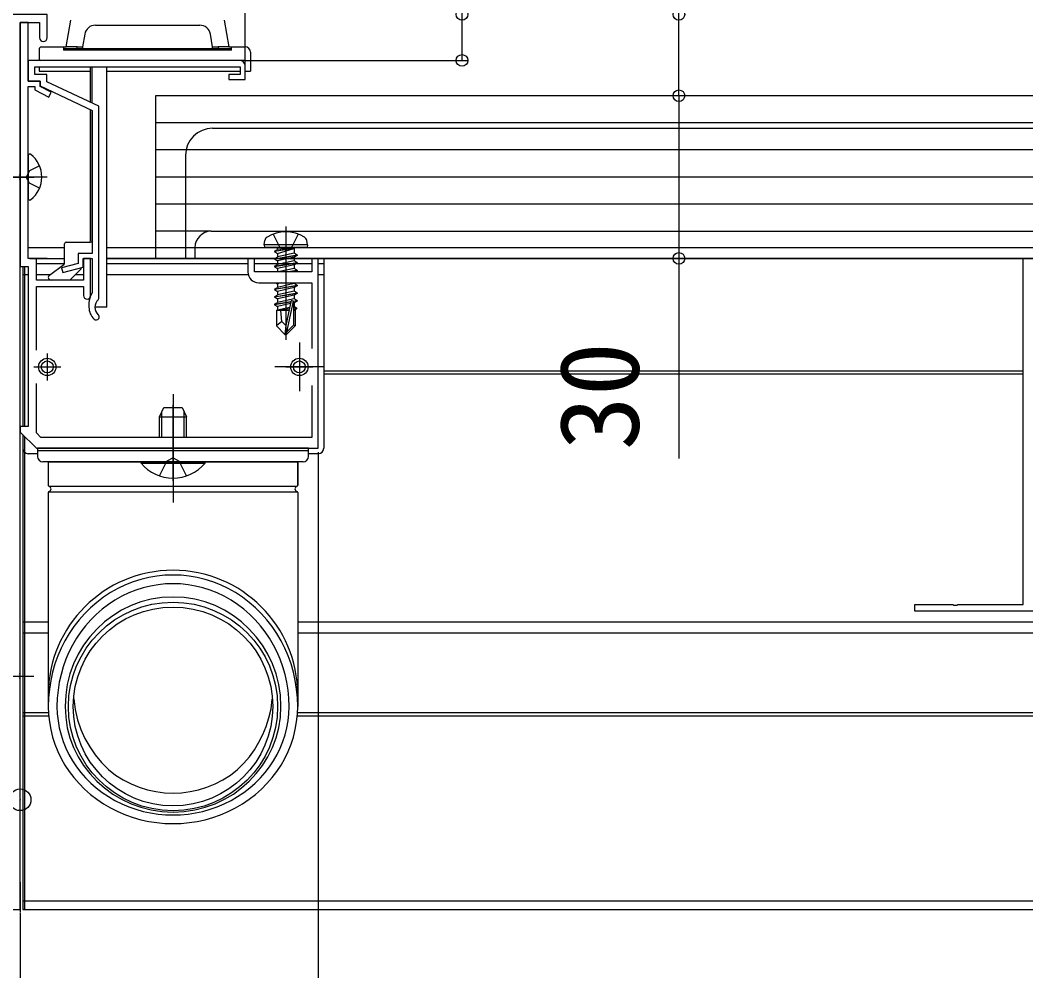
# Model space of a CAD drawing. Units: millimetres, scale not verified. Extents: x -875 to 875, y -1304 to 1296.
# Drawn here: x -609 to -423.5, y -1078.5 to -903.3 of the extents above; entities that cross this region are included whole.
import ezdxf
from ezdxf.enums import TextEntityAlignment as Align

# ---------------------------------------------------------------- set-up
doc = ezdxf.new("R2010")
doc.units = ezdxf.units.MM
doc.header["$LTSCALE"] = 8
doc.header["$PDMODE"] = 32
doc.header["$PDSIZE"] = 4
for name, color, linetype in [('0-3_YKK_11', 7, 'Continuous'), ('0-4_YKK_12', 2, 'Continuous'), ('0-5_YKK_13', 4, 'Continuous'), ('0-6_YKK_D', 6, 'Continuous')]:
    doc.layers.add(name, color=color, linetype=linetype)
doc.styles.add('ＭＳ ゴシック', font='')
doc.styles.get('ＭＳ ゴシック').set_extended_font_data('MS Gothic')

msp = doc.modelspace()

# ---------------------------------------------------------------- linework, layer by layer
at = {"layer": '0-3_YKK_11'}
for p, q in [((-596.301, -955.4), (-596.301, -956.2)), ((-604.001, -964.7), (-604.001, -969.7)), ((-557.501, -964.7), (-557.501, -969.7)), ((-606.501, -967.2), (-601.501, -967.2)), ((-560.001, -967.2), (-555.001, -967.2))]:
    msp.add_line(p, q, dxfattribs=at)
for points in [[(-604.001, -906.5), (-604.001, -902.2), (-630.543, -902.2), (-630.726, -902.32), (-631.276, -902.32), (-631.459, -902.2), (-651.543, -902.2), (-651.726, -902.32), (-652.276, -902.32), (-652.459, -902.2), (-660.543, -902.2), (-660.726, -902.32), (-661.276, -902.32), (-661.459, -902.2), (-669.001, -902.2), (-669.001, -905.2), (-668.701, -905.5)], [(-609.121, -931.925), (-609.001, -931.742), (-609.001, -903.7), (-605.401, -903.7), (-605.401, -906.5)], [(-596.001, -954.05), (-596.001, -947.2), (-597.301, -947.2), (-597.301, -951.2), (-606.001, -951.2), (-606.001, -947.2), (-607.501, -947.2), (-607.501, -932.658), (-607.621, -932.475), (-607.621, -931.925), (-607.501, -931.742), (-607.501, -915.5), (-606.301, -915.5), (-606.301, -916.107), (-603.732, -917.444), (-603.27, -916.556), (-605.301, -915.5), (-605.301, -914.5), (-607.501, -914.5), (-607.501, -903.7), (-609.001, -903.7), (-609.001, -948.7), (-607.501, -948.7), (-607.501, -978.2), (-609.001, -978.2), (-609.001, -979.2), (-606.001, -982.2), (-554.001, -982.2), (-554.001, -947.2), (-555.201, -947.2), (-555.201, -949.7), (-565.801, -949.7), (-565.801, -947.2), (-567.001, -947.2), (-567.001, -949.7)], [(-568.501, -910.7), (-607.501, -910.7), (-607.501, -914.5), (-605.301, -914.5), (-605.301, -915.4), (-595.701, -919.9), (-595.701, -946.3), (-598.301, -946.3), (-598.301, -948.107), (-601.366, -948.915), (-601.136, -949.785), (-597.401, -948.8), (-597.401, -947.2), (-595.701, -947.2), (-595.701, -953.503), (-595.755, -953.675)], [(-594.596, -954.81), (-594.501, -954.591), (-594.501, -919.137), (-604.101, -914.637), (-604.101, -913.3), (-606.301, -913.3), (-606.301, -911.9), (-568.401, -911.9), (-568.401, -913.3), (-570.501, -913.3), (-570.501, -914.2), (-567.501, -914.2), (-567.501, -911.7)], [(-609.121, -1023.925), (-609.001, -1023.742), (-609.001, -932.658), (-609.121, -932.475)], [(-606.001, -964.141), (-606.001, -952.4), (-597.301, -952.4), (-597.301, -954.05)], [(-565.001, -951.7), (-555.201, -951.7), (-555.201, -963.801)], [(-555.201, -970.599), (-555.201, -980.2), (-605.173, -980.2), (-606.001, -979.372), (-606.001, -970.259)], [(-639.501, -1067.2), (-609.001, -1067.2), (-609.001, -1024.658), (-609.121, -1024.475)]]:
    msp.add_lwpolyline(points, dxfattribs=at)
msp.add_lwpolyline([(-379.001, -1012.2), (-444.001, -1012.2), (-444.001, -1011), (-436.959, -1011), (-436.776, -1011.12), (-436.226, -1011.12), (-436.043, -1011), (-424.001, -1011), (-424.001, -947.2), (-411.959, -947.2), (-411.776, -947.32), (-411.226, -947.32), (-411.043, -947.2), (-399.001, -947.2), (-399.001, -1011), (-386.959, -1011), (-386.776, -1011.12), (-386.226, -1011.12), (-386.043, -1011), (-379.001, -1011)], close=True, dxfattribs=at)
for centre, radius, start, end in [((-604.701, -906.5), 0.7, 180.00001, 269.99999), ((-604.701, -906.5), 0.7, 270.00001, 359.99999), ((-568.501, -911.7), 1, 0.00001, 89.99999), ((-565.001, -949.7), 2, 180.00001, 269.99999), ((-596.651, -954.05), 0.65, 180.00001, 269.99999), ((-596.651, -954.05), 0.65, 270.00001, 359.99999), ((-593.301, -955.4), 3, 144.90318, 180), ((-593.301, -956.2), 1.9, 132.9859, 227.02712), ((-593.301, -956.2), 3, 180.00001, 227.02713), ((-594.971, -957.993), 0.55, 227.02712, 330.00001), ((-594.971, -957.993), 0.55, 329.99997, 47.0271)]:
    msp.add_arc(centre, radius, start, end, dxfattribs=at)
at = {"layer": '0-4_YKK_12'}
for p, q in [((-573.501, -923.2), (-21.701, -923.2)), ((-573.501, -923.2), (-21.701, -923.2)), ((-578.501, -928.2), (-578.501, -947.2)), ((-622.701, -932.2), (-606.487, -932.2)), ((-573.751, -942.2), (-21.451, -942.2)), ((-573.751, -942.2), (-21.451, -942.2)), ((-607.501, -945.2), (-600.801, -945.2)), ((-593.001, -945.2), (-584.001, -945.2)), ((-584.001, -945.2), (-0.701, -945.2)), ((-576.751, -945.2), (-576.751, -947.2)), ((-607.201, -947.2), (-604.001, -947.2)), ((-607.201, -947.2), (-600.801, -947.2)), ((-597.101, -947.2), (-596.001, -947.2)), ((-593.001, -947.2), (-0.701, -947.2)), ((-593.001, -947.2), (-0.701, -947.2)), ((-608.501, -948.7), (-608.501, -978.2)), ((-608.201, -948.7), (-608.201, -978.2)), ((-557.501, -962.7), (-557.501, -971.7)), ((-553.001, -967.2), (-562.001, -967.2)), ((-553.001, -967.9), (-424.001, -967.9)), ((-553.001, -967.9), (-424.001, -967.9)), ((-553.001, -968.5), (-424.001, -968.5)), ((-553.001, -968.5), (-424.001, -968.5)), ((-580.801, -972.2), (-580.801, -992.2)), ((-580.801, -988.2), (-580.801, -974.2)), ((-608.501, -979.7), (-608.501, -1067.2)), ((-608.201, -980), (-608.201, -1067.2)), ((-608.501, -1014.2), (-603.805, -1014.2)), ((-608.201, -1014.2), (-603.805, -1014.2)), ((-557.805, -1014.2), (-37.405, -1014.2)), ((-557.805, -1014.2), (-205.201, -1014.2)), ((-608.501, -1016.2), (-603.805, -1016.2)), ((-608.201, -1016.2), (-603.805, -1016.2)), ((-557.805, -1016.2), (-37.405, -1016.2)), ((-557.805, -1016.2), (-205.201, -1016.2)), ((-622.701, -1024.2), (-606.487, -1024.2)), ((-608.501, -1030.9), (-603.775, -1030.9)), ((-608.201, -1030.9), (-603.775, -1030.9)), ((-557.827, -1030.9), (-37.375, -1030.9)), ((-557.827, -1030.9), (-213.901, -1030.9)), ((-608.501, -1031.5), (-603.733, -1031.5)), ((-608.201, -1031.5), (-603.733, -1031.5)), ((-557.869, -1031.5), (-37.333, -1031.5)), ((-557.869, -1031.5), (-213.901, -1031.5)), ((-608.501, -1065.6), (12.999, -1065.6)), ((-608.201, -1065.6), (12.999, -1065.6)), ((-608.501, -1067.2), (12.999, -1067.2)), ((-608.201, -1067.2), (12.999, -1067.2))]:
    msp.add_line(p, q, dxfattribs=at)
for centre, radius in [((-573.501, -928.2), 5), ((-573.751, -945.2), 3)]:
    msp.add_arc(centre, radius, 90, 180, dxfattribs=at)
at = {"layer": '0-5_YKK_13'}
for p, q in [((-600.501, -908.2), (-599.631, -903.266)), ((-571.371, -903.266), (-570.501, -908.2)), ((-609.001, -910.2), (-609.001, -904)), ((-595.117, -904.2), (-575.875, -904.2)), ((-597.087, -905.853), (-597.496, -908.174)), ((-573.496, -908.174), (-573.906, -905.853)), ((-605.501, -908.7), (-605.501, -910.7)), ((-605.001, -908.2), (-600.501, -908.2)), ((-601.001, -908.2), (-601.001, -908.8)), ((-601.001, -908.5), (-570.001, -908.5)), ((-570.001, -908.8), (-601.001, -908.8)), ((-598.501, -908.2), (-600.501, -908.2)), ((-598.501, -908.5), (-598.501, -908.174)), ((-598.501, -908.174), (-597.501, -908.174)), ((-597.501, -908.174), (-597.501, -908.5)), ((-572.501, -908.174), (-572.501, -908.5)), ((-570.501, -908.2), (-572.501, -908.2)), ((-570.501, -908.2), (-567.501, -908.2)), ((-570.001, -908.8), (-570.001, -908.2)), ((-609.001, -913.2), (-609.001, -910.2)), ((-605.001, -910.7), (-605.201, -910.7)), ((-567.501, -910.7), (-605.001, -910.7)), ((-567.501, -912.7), (-567.501, -910.7)), ((-566.501, -909.2), (-566.501, -912.7)), ((-596.001, -918.434), (-596.001, -911.9)), ((-595.701, -918.575), (-595.701, -911.9)), ((-593.001, -956.2), (-593.001, -911.9)), ((-609.001, -916.2), (-609.001, -913.2)), ((-593.001, -912.7), (-568.401, -912.7)), ((-567.501, -912.7), (-566.501, -912.7)), ((-609.001, -1040.2), (-609.001, -916.2)), ((-584.001, -917.2), (-584.001, -947.2)), ((-11.501, -917.2), (-584.001, -917.2)), ((-596.001, -943.9), (-596.001, -919.759)), ((-595.701, -943.9), (-595.701, -920.091)), ((-11.501, -922.2), (-584.001, -922.2)), ((-11.501, -927.2), (-584.001, -927.2)), ((-607.501, -928.224), (-607.501, -936.176)), ((-607.289, -931.055), (-607.898, -932.2)), ((-605.424, -930.125), (-607.289, -931.055)), ((-604.001, -932.2), (-615.964, -932.2)), ((-607.289, -933.345), (-607.898, -932.2)), ((-11.501, -932.2), (-584.001, -932.2)), ((-605.424, -934.275), (-607.289, -933.345)), ((-11.501, -937.2), (-584.001, -937.2)), ((-573.751, -942.2), (-584.001, -942.2)), ((-560.001, -941.3), (-560.001, -962.2)), ((-564.001, -944.7), (-563.859, -943.898)), ((-556.001, -944.7), (-556.142, -943.898)), ((-600.801, -948.05), (-600.801, -944.5)), ((-600.501, -944.2), (-596.001, -944.2)), ((-556.001, -944.7), (-564.001, -944.7)), ((-564.001, -944.7), (-563.913, -945.2)), ((-556.089, -945.2), (-563.913, -945.2)), ((-562.101, -945.85), (-558.501, -945.25)), ((-558.501, -945.35), (-562.101, -945.95)), ((-562.101, -945.85), (-561.551, -945.532)), ((-562.101, -945.85), (-562.101, -945.95)), ((-562.101, -945.85), (-562.101, -945.95)), ((-562.101, -945.95), (-561.551, -946.268)), ((-558.501, -945.25), (-561.551, -945.532)), ((-561.551, -946.268), (-558.501, -945.35)), ((-561.551, -945.4), (-561.551, -945.532)), ((-558.501, -945.25), (-558.501, -945.35)), ((-558.451, -945.4), (-558.451, -946.232)), ((-556.001, -944.7), (-556.089, -945.2)), ((-604.001, -947.2), (-607.201, -947.2)), ((-596.001, -947.2), (-597.101, -947.2)), ((-596.001, -947.2), (-597.101, -947.2)), ((-596.001, -954.092), (-596.001, -947.2)), ((-553.001, -947.2), (-593.001, -947.2)), ((-11.501, -947.2), (-584.001, -947.2)), ((-562.101, -947.25), (-557.901, -946.55)), ((-557.901, -946.65), (-562.101, -947.35)), ((-562.101, -947.25), (-561.551, -946.932)), ((-562.101, -947.25), (-562.101, -947.35)), ((-562.101, -947.35), (-561.551, -947.668)), ((-558.451, -946.232), (-561.551, -946.932)), ((-561.551, -946.268), (-561.551, -946.932)), ((-558.451, -946.968), (-561.551, -947.668)), ((-558.451, -947.632), (-561.551, -948.332)), ((-561.551, -947.668), (-561.551, -948.332)), ((-557.901, -946.55), (-558.451, -946.232)), ((-557.901, -946.65), (-558.451, -946.968)), ((-558.451, -946.968), (-558.451, -947.632)), ((-557.901, -947.95), (-558.451, -947.632)), ((-557.901, -946.55), (-557.901, -946.65)), ((-553.001, -947.2), (-553.001, -982.2)), ((-608.501, -948.7), (-608.501, -978.2)), ((-600.841, -948.2), (-606.001, -948.2)), ((-603.601, -950.3), (-600.921, -948.29)), ((-597.801, -949.2), (-599.801, -951.2)), ((-597.801, -948.905), (-597.801, -949.2)), ((-597.301, -948.2), (-597.401, -948.2)), ((-567.001, -948.2), (-593.001, -948.2)), ((-555.201, -948.2), (-565.801, -948.2)), ((-562.101, -948.65), (-557.901, -947.95)), ((-557.901, -948.05), (-562.101, -948.75)), ((-562.101, -948.65), (-561.551, -948.332)), ((-562.101, -948.65), (-562.101, -948.75)), ((-562.101, -948.75), (-561.551, -949.068)), ((-561.551, -949.068), (-561.551, -949.7)), ((-558.451, -949.032), (-561.407, -949.7)), ((-560.001, -949.7), (-557.901, -949.35)), ((-557.901, -949.45), (-559.401, -949.7)), ((-558.451, -948.368), (-558.451, -949.032)), ((-557.901, -949.35), (-558.451, -949.032)), ((-557.901, -949.45), (-558.334, -949.7)), ((-557.901, -947.95), (-557.901, -948.05)), ((-557.901, -949.35), (-557.901, -949.45)), ((-553.001, -948.2), (-554.001, -948.2)), ((-607.501, -950.2), (-608.501, -950.2)), ((-603.468, -950.2), (-606.001, -950.2)), ((-599.801, -951.2), (-603.301, -951.2)), ((-597.301, -950.2), (-598.801, -950.2)), ((-566.937, -950.2), (-593.001, -950.2)), ((-553.001, -950.2), (-554.001, -950.2)), ((-562.101, -952.85), (-557.901, -952.15)), ((-557.901, -952.25), (-562.101, -952.95)), ((-562.101, -952.85), (-561.551, -952.532)), ((-562.101, -952.85), (-562.101, -952.95)), ((-562.101, -952.95), (-561.551, -953.268)), ((-561.841, -951.7), (-561.551, -951.868)), ((-560.809, -951.7), (-561.551, -951.868)), ((-558.451, -951.832), (-561.551, -952.532)), ((-561.551, -951.868), (-561.551, -952.532)), ((-558.451, -953.232), (-561.551, -953.932)), ((-561.551, -953.268), (-561.551, -953.932)), ((-558.451, -951.7), (-558.451, -951.832)), ((-557.901, -952.15), (-558.451, -951.832)), ((-558.451, -952.568), (-558.451, -953.232)), ((-557.901, -953.55), (-558.451, -953.232)), ((-557.901, -952.15), (-557.901, -952.25)), ((-562.101, -954.25), (-557.901, -953.55)), ((-557.901, -953.65), (-562.101, -954.35)), ((-562.101, -954.25), (-561.551, -953.932)), ((-562.101, -954.25), (-562.101, -954.35)), ((-562.101, -954.35), (-561.551, -954.668)), ((-562.101, -955.65), (-559.075, -955.146)), ((-559.103, -955.25), (-562.101, -955.75)), ((-558.451, -954.632), (-561.551, -955.332)), ((-561.551, -954.668), (-561.551, -955.332)), ((-559.091, -955.193), (-560.001, -959.578)), ((-558.669, -955.077), (-559.851, -960.776)), ((-558.669, -955.078), (-557.901, -954.95)), ((-557.901, -955.05), (-558.614, -955.169)), ((-558.601, -955.248), (-558.601, -959.526)), ((-558.451, -953.968), (-558.451, -954.632)), ((-557.901, -954.95), (-558.451, -954.632)), ((-557.901, -953.55), (-557.901, -953.65)), ((-557.901, -954.95), (-557.901, -955.05)), ((-593.001, -956.2), (-595.201, -956.2)), ((-562.101, -955.65), (-561.551, -955.332)), ((-562.101, -955.65), (-562.101, -955.75)), ((-562.101, -955.75), (-561.551, -956.068)), ((-561.701, -956.8), (-561.551, -956.732)), ((-561.701, -956.8), (-561.701, -959.65)), ((-559.425, -956.8), (-561.701, -956.8)), ((-559.161, -955.528), (-561.551, -956.068)), ((-561.551, -956.068), (-561.551, -956.732)), ((-559.305, -956.225), (-561.551, -956.732)), ((-559.366, -956.517), (-561.084, -956.8)), ((-559.421, -956.784), (-559.505, -956.8)), ((-558.451, -956.032), (-558.604, -956.067)), ((-558.001, -956.292), (-558.601, -956.391)), ((-558.001, -956.508), (-558.601, -956.624)), ((-558.301, -956.8), (-558.601, -956.8)), ((-558.451, -955.368), (-558.451, -956.032)), ((-558.001, -956.292), (-558.451, -956.032)), ((-558.001, -956.508), (-558.301, -956.681)), ((-558.301, -956.681), (-558.301, -959.65)), ((-558.001, -956.292), (-558.001, -956.508)), ((-560.744, -958.847), (-561.701, -959.65)), ((-560.151, -961.2), (-561.701, -959.65)), ((-560.001, -959.578), (-560.151, -961.2)), ((-560.001, -959.578), (-560.001, -961.2)), ((-558.601, -959.526), (-559.851, -960.776)), ((-559.851, -961.2), (-558.301, -959.65)), ((-559.851, -960.776), (-559.851, -961.2)), ((-558.301, -959.65), (-558.601, -959.526)), ((-560.151, -961.2), (-559.851, -961.2)), ((-583.301, -976.4), (-582.501, -974.7)), ((-582.868, -980.2), (-582.868, -975.48)), ((-582.501, -974.7), (-579.101, -974.7)), ((-579.101, -974.7), (-578.301, -976.4)), ((-578.734, -980.2), (-578.734, -975.48)), ((-583.301, -980.2), (-583.301, -976.4)), ((-583.301, -976.4), (-578.301, -976.4)), ((-578.301, -980.2), (-578.301, -976.4)), ((-608.501, -979.7), (-608.501, -982.2)), ((-605.801, -982.2), (-605.801, -983.7)), ((-555.801, -982.2), (-605.801, -982.2)), ((-555.801, -982.7), (-605.801, -982.7)), ((-555.801, -983.7), (-555.801, -982.2)), ((-605.801, -983.2), (-607.501, -983.2)), ((-580.801, -984.7), (-604.801, -984.7)), ((-603.805, -984.7), (-603.805, -989.032)), ((-603.805, -984.7), (-557.805, -984.7)), ((-603.805, -984.7), (-603.805, -989.032)), ((-574.901, -984.7), (-586.701, -984.7)), ((-586.701, -984.948), (-586.701, -984.7)), ((-586.701, -984.948), (-574.901, -984.948)), ((-583.301, -987.283), (-581.946, -984.565)), ((-580.801, -983.956), (-581.946, -984.565)), ((-580.801, -983.956), (-579.656, -984.565)), ((-556.801, -984.7), (-580.801, -984.7)), ((-578.301, -987.283), (-579.656, -984.565)), ((-574.901, -984.948), (-574.901, -984.7)), ((-557.805, -989.029), (-557.805, -984.7)), ((-557.805, -984.7), (-557.805, -989.042)), ((-554.001, -983.2), (-555.801, -983.2)), ((-603.805, -990.374), (-603.805, -1029.791)), ((-603.714, -989.2), (-557.901, -989.2)), ((-603.703, -990.2), (-557.9, -990.2)), ((-557.805, -990.356), (-557.805, -1029.791)), ((-609.001, -1043.2), (-609.001, -1040.2)), ((-609.001, -1046.2), (-609.001, -1043.2)), ((-609.001, -1062.2), (-609.001, -1046.2)), ((-609.001, -1062.2), (-609.001, -1067.808))]:
    msp.add_line(p, q, dxfattribs=at)
for points in [[(-573.501, -908.5), (-573.501, -908.174), (-572.501, -908.174)], [(-605.501, -911.9), (-605.501, -912.7), (-596.001, -912.7)], [(-562.301, -942.721), (-561.146, -945.037), (-560.001, -945.646)], [(-557.701, -942.721), (-558.856, -945.037), (-560.001, -945.646)], [(-557.901, -948.05), (-558.451, -948.368), (-561.551, -949.068)], [(-557.901, -952.25), (-558.451, -952.568), (-561.551, -953.268)], [(-557.901, -953.65), (-558.451, -953.968), (-561.551, -954.668)], [(-557.901, -955.05), (-558.451, -955.368), (-558.601, -955.401)], [(-560.001, -959.578), (-560.744, -958.847), (-560.901, -956.8)], [(-599.111, -1028.402), (-598.851, -1030.384), (-598.392, -1032.254), (-597.786, -1034.018), (-597.039, -1035.683), (-596.157, -1037.254), (-595.147, -1038.738), (-593.988, -1040.118), (-592.709, -1041.411)], [(-568.892, -1041.411), (-567.745, -1040.276), (-566.708, -1039.059), (-565.775, -1037.768), (-564.946, -1036.407), (-564.223, -1034.974), (-563.606, -1033.465), (-563.103, -1031.876), (-562.716, -1030.204), (-562.497, -1028.443)]]:
    msp.add_lwpolyline(points, dxfattribs=at)
for centre, radius in [((-604.001, -967.2), 1.6), ((-604.001, -967.2), 1.1), ((-557.501, -967.2), 1.6), ((-557.501, -967.2), 1.1)]:
    msp.add_circle(centre, radius, dxfattribs=at)
for centre, radius, start, end in [((-595.117, -906.2), 2, 90, 170), ((-575.875, -906.2), 2, 10, 90), ((-605.001, -908.7), 0.5, 90, 180), ((-567.501, -909.2), 1, 0, 90), ((-605.201, -910.4), 0.3, 180, 270), ((-607.227, -928.224), 0.274, 52.28591, 180), ((-610.301, -932.2), 5.3, 307.71409, 52.28591), ((-607.227, -936.176), 0.274, 180, 307.71409), ((-560.001, -948.8), 6.5, 57.94412, 122.05588), ((-596.001, -943.9), 0.3, 270, 0), ((-562.973, -944.054), 0.9, 122.05588, 170), ((-557.029, -944.054), 0.9, 10, 57.94412), ((-600.501, -944.5), 0.3, 90, 180), ((-561.751, -945.4), 0.2, 0, 90), ((-558.251, -945.4), 0.2, 90, 180), ((-601.101, -948.05), 0.3, 306.8699, 0), ((-603.301, -950.7), 0.5, 126.8699, 270), ((-558.849, -955.248), 0.248, 0, 167.19096), ((-607.501, -982.2), 1, 180, 270), ((-554.001, -982.2), 1, 270, 0), ((-604.801, -983.7), 1, 180, 270), ((-580.801, -980), 7.7, 219.98312, 320.01688), ((-556.801, -983.7), 1, 270, 0), ((-603.605, -989.032), 0.2, 180, 253.43859), ((-603.605, -990.374), 0.2, 106.56141, 180), ((-603.804, -989.703), 0.5, 286.56141, 73.43859), ((-557.804, -989.7), 0.5, 106.60693, 253.40383), ((-558.005, -989.029), 0.2, 286.60693, 0.00538), ((-558.004, -990.371), 0.2, 0.00538, 73.40383), ((-580.801, -1027.318), 18.451, 229.80309, 310.19691)]:
    msp.add_arc(centre, radius, start, end, dxfattribs=at)
for centre, major_axis, ratio, start_param, end_param in [((-596.301, -943.9), (0.3, 0), 0.999888, 4.712389, 6.2831853), ((-580.801, -1027.612), (-23.004, 0), 0.99602, 3.1415927, 6.2831853), ((-580.801, -1029.791), (0, -24.22), 0.949802, 1.5707963, 4.712389), ((-580.801, -1029.791), (0, -22.626), 0.945819, 1.5707963, 4.712389), ((-580.801, -1029.791), (0, 20.173), 0.986472, 4.712389, 7.8539816), ((-580.801, -1029.791), (-23.004, 0), 0.939189, 6.2831853, 9.424778), ((-580.801, -1029.791), (-21.4, 0), 0.935104, 6.2831853, 9.424778), ((-580.801, -1029.791), (19.9, 0), 0.978676, 3.1415927, 6.2831853)]:
    msp.add_ellipse(centre, major_axis=major_axis, ratio=ratio, start_param=start_param, end_param=end_param, dxfattribs=at)
for major_axis in [(19.3, 0), (-18.4, 0.004)]:
    msp.add_ellipse((-580.801, -1029.791), major_axis=major_axis, ratio=0.996195, dxfattribs=at)
at = {"layer": '0-6_YKK_D'}
for p, q in [((-567.501, -910.7), (-567.501, -813.2)), ((-567.501, -910.7), (-526.501, -910.7)), ((-554.001, -982.9), (-554.001, -1108.2)), ((-609.001, -1067.9), (-609.001, -1108.2)), ((-609.001, -1067.9), (-609.001, -1108.2))]:
    msp.add_line(p, q, dxfattribs=at)
for points in [[(-527.501, -910.7), (-527.501, -902.2), (-527.501, -855.441)], [(-487.501, -917.2), (-487.501, -902.2), (-487.501, -867.355)], [(-487.501, -917.2), (-487.501, -947.2), (-487.501, -984.091)]]:
    msp.add_lwpolyline(points, dxfattribs=at)
for centre in [(-527.501, -902.2), (-487.501, -902.2), (-527.501, -910.7), (-487.501, -917.2), (-487.501, -917.2), (-487.501, -947.2)]:
    msp.add_circle(centre, 1.075, dxfattribs=at)
msp.add_point((-609.001, -1047.006), dxfattribs=at)

# ---------------------------------------------------------------- texts
at = {"layer": '0-6_YKK_D', "style": 'ＭＳ ゴシック'}
msp.add_text('30', height=14.66, rotation=90, dxfattribs=at).set_placement((-490.501, -982.568), align=Align.BOTTOM_LEFT)

doc.saveas('drawing.dxf')
